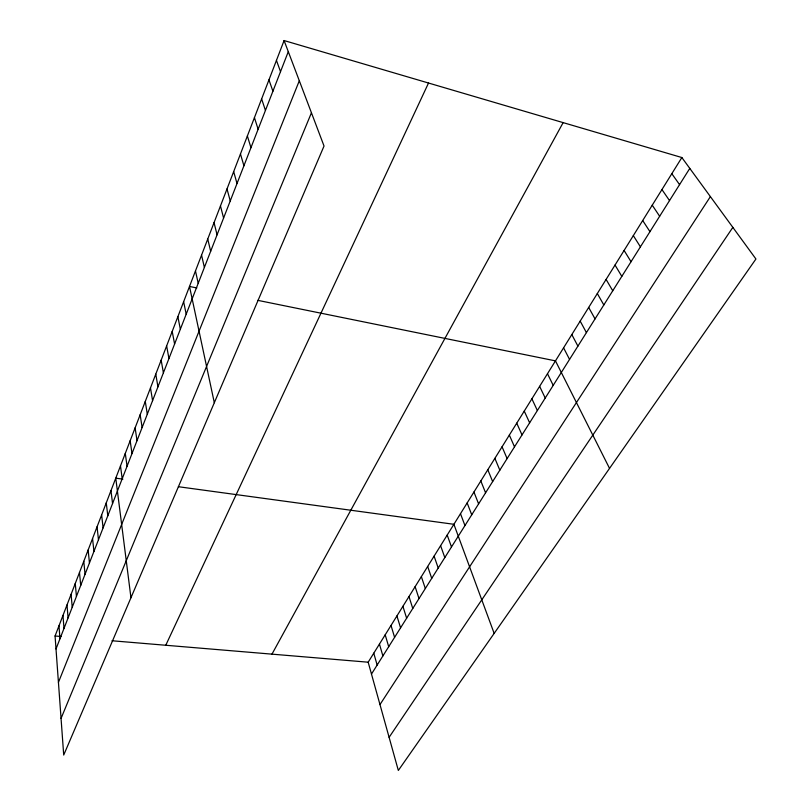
<?xml version="1.0" encoding="UTF-8"?>
<svg xmlns="http://www.w3.org/2000/svg" width="811" height="811" viewBox="0 0 811 811"><rect width="100%" height="100%" fill="white"/><g stroke="black" fill="none" stroke-linecap="round" stroke-linejoin="round"><path stroke-width="1.22" d="M284.083 40.55L324.035 146.031L63.714 755.051L55.067 635.996L284.083 40.55L681.858 157.537L755.933 259.003L398.333 770.45L368.174 662.202L681.858 157.537M56.01 648.952L288.29 51.671M58.433 682.375L299.31 80.765M61.058 718.414L311.444 112.78M165.768 645.262L428.522 83.036M271.969 654.153L563.138 122.623M371.479 674.063L689.786 168.394M379.984 704.577L710.385 196.617M389.108 737.321L732.84 227.374M55.067 635.996L61.342 636.523M111.999 640.761L368.174 662.202M122.887 479.139L115.77 478.166L130.956 597.737M178.379 486.712L453.896 524.291L494.163 633.401M196.82 287.946L189.5 286.455L214.317 402.722M257.837 300.354L555.474 360.875L609.537 468.383M671.822 173.696L679.567 184.634M661.948 189.581L669.521 200.581M652.247 205.183L659.657 216.263M642.707 220.531L649.956 231.672M633.33 235.626L640.416 246.828M624.105 250.457L631.039 261.72M615.032 265.055L621.814 276.369M606.101 279.42L612.741 290.784M597.322 293.541L603.82 304.956M588.685 307.44L595.041 318.895M580.189 321.115L586.414 332.622M571.816 334.578L577.908 346.125M563.584 347.828L569.545 359.405M547.486 373.719L553.214 385.367M539.629 386.36L545.225 398.039M531.884 398.819L537.369 410.518M524.261 411.086L529.634 422.815M516.749 423.17L522.01 434.919M509.349 435.071L514.509 446.841M502.06 446.8L507.108 458.59M494.882 458.357L499.829 470.167M487.796 469.741L492.652 481.572M480.822 480.974L485.576 492.804M473.948 492.034L478.602 503.884M467.166 502.942L471.728 514.803M460.486 513.698L464.956 525.569M276.45 60.399L280.525 71.652M447.196 535.067L451.494 546.949M440.606 545.681L444.813 557.573M434.098 556.143L438.224 568.035M268.958 79.853L272.912 91.237M427.681 566.463L431.726 578.355M421.355 576.641L425.319 588.533M261.629 98.922L265.44 110.428M415.12 586.667L419.003 598.569M408.977 596.561L412.769 608.463M254.431 117.625L258.121 129.243M402.905 606.324L406.635 618.225M396.924 615.954L400.573 627.846M247.375 135.974L250.954 147.693M391.014 625.453L394.592 637.334M385.195 634.82L388.702 646.702M240.461 153.968L243.918 165.789M379.447 644.066L382.883 655.947M373.77 653.19L377.145 665.061M233.669 171.618L237.015 183.529M227.009 188.943L230.243 200.946M220.46 205.953L223.593 218.037M214.043 222.64L217.074 234.805M207.738 239.032L210.667 251.268M201.554 255.13L204.382 267.427M195.471 270.935L198.208 283.292M183.631 301.712L186.195 314.192M177.873 316.706L180.346 329.236M172.206 331.435L174.598 344.016M166.63 345.912L168.952 358.533M161.156 360.145L163.396 372.807M155.773 374.145L157.942 386.847M150.481 387.901L152.58 400.634M145.281 401.435L147.298 414.208M140.161 414.756L142.118 427.549M135.123 427.843L137.008 440.667M130.166 440.728L131.99 453.582M125.289 453.41L127.053 466.274M120.494 465.889L122.187 478.774M110.975 490.625L112.557 503.54M106.271 502.871L107.792 515.806M101.628 514.934L103.098 527.88M97.067 526.805L98.476 539.761M92.566 538.494L93.924 551.45M88.146 550L89.453 562.956M83.786 561.324L85.043 574.289M79.498 572.475L80.705 585.451M75.271 583.464L76.427 596.44M71.104 594.291L72.22 607.257M67.009 604.945L68.073 617.911M62.974 615.448L63.998 628.413M58.99 625.798L59.973 638.764"/></g></svg>
